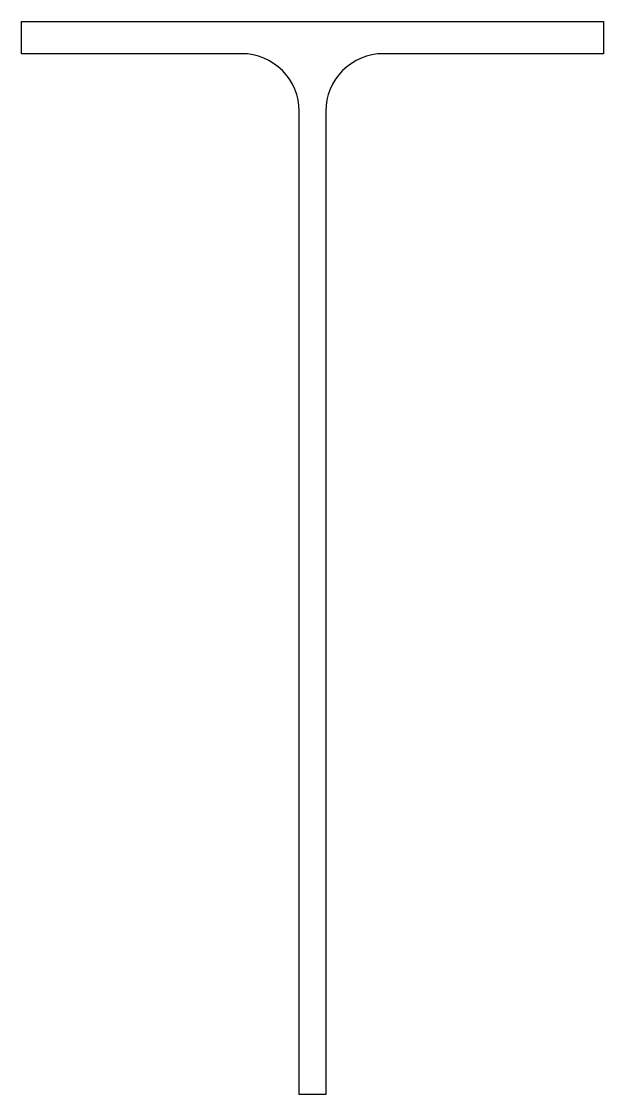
# Model space of a CAD drawing. Header units: inches. Extents: x -1.62 to 1.62, y -2.99 to 2.99.
import ezdxf

# ---------------------------------------------------------------- set-up
doc = ezdxf.new("R2010")
doc.units = ezdxf.units.IN
doc.layers.add('steel', color=7, linetype='Continuous')

msp = doc.modelspace()

# ---------------------------------------------------------------- linework, layer by layer
at = {"layer": 'steel'}
msp.add_lwpolyline([(1.625, 2.815), (0.3945, 2.815, 0.414214), (0.0745, 2.495), (0.0745, -2.995), (-0.0745, -2.995), (-0.0745, 2.495, 0.414214), (-0.3945, 2.815), (-1.625, 2.815), (-1.625, 2.995), (1.625, 2.995)], format="xyb", close=True, dxfattribs=at)

doc.saveas('drawing.dxf')
